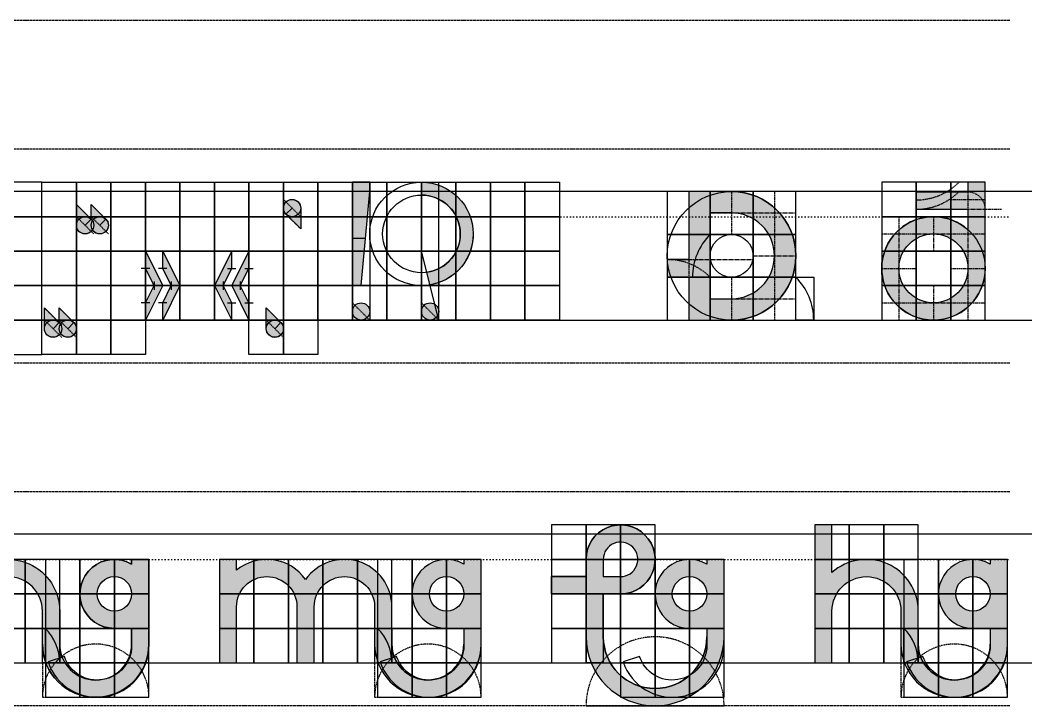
# Model space of a CAD drawing. Header units: millimetres. Extents: x -19 to 3010, y -292 to 470.
# Drawn here: x 1949.1 to 2185, y -250 to -90 of the extents above; entities that cross this region are included whole.
import ezdxf

# ---------------------------------------------------------------- set-up
doc = ezdxf.new("R2010")
doc.units = ezdxf.units.MM
doc.linetypes.add('ACAD_ISO02W100', pattern=[15, 12, -3])
doc.linetypes.add('ACAD_ISO03W100', pattern=[30, 12, -18])
for name, color, linetype in [('GUIDES', 252, 'Continuous'), ('guides_minor', 12, 'Continuous'), ('Lettering', 7, 'Continuous'), ('LINES', 252, 'Continuous'), ('Outlines', 5, 'Continuous')]:
    doc.layers.add(name, color=color, linetype=linetype)

msp = doc.modelspace()

# ---------------------------------------------------------------- hatches: boundary and pattern name
at = {"layer": 'Lettering'}
h = msp.add_hatch(color=256, dxfattribs=at)
h.dxf.hatch_style = 1
h.paths.add_polyline_path([(2026.568542494924, -127.8104858350254), (2026.568542494924, -151.9526214587563), (2028.580387130235, -151.9526214587563), (2030.592231765546, -130), (2030.592231765546, -127.8104858350254)])
edge = h.paths.add_edge_path()
edge.add_arc((2028.580387130235, -157.9881553646891), 2.011844635311088, 0, 360)
h = msp.add_hatch(color=256, dxfattribs=at)
h.dxf.hatch_style = 1
edge = h.paths.add_edge_path()
edge.add_arc((2044.675144212722, -157.9881553646891), 2.011844635311088, 0, 360)
edge = h.paths.add_edge_path()
edge.add_line((2044.675144212722, -151.9526214587564), (2043.899503164087, -148.8500572642192))
edge.add_arc((2042.663299577411, -139.8815536468909), 9.053300858899057, 277.8481009865724, 449.9999999999985)
edge.add_line((2042.663299577411, -130.8282527879919), (2042.663299577411, -127.8104858350254))
edge.add_arc((2042.663299577411, -139.8815536468908), 12.07106781186539, -2.2737367544323206e-13, 90.00000000000108, ccw=False)
edge.add_arc((2042.640861217637, -139.8656873305362), 12.09351657969953, 289.54639093076764, 359.9248297037221, ccw=False)
edge.add_line((2046.686988848033, -151.262265521468), (2046.686988848033, -151.9526214587563))
edge.add_line((2046.686988848033, -151.9526214587563), (2044.675144212722, -151.9526214587564))
h = msp.add_hatch(color=256, dxfattribs=at)
h.dxf.hatch_style = 1
edge = h.paths.add_edge_path(flags=16)
edge.add_arc((2162.071067811866, -147.9289321881345), 8.047378541243233, 0, 360)
edge = h.paths.add_edge_path()
edge.add_line((2174.142135623731, -127.8104858350254), (2170.118446353109, -127.8104858350254))
edge.add_line((2170.118446353109, -127.8104858350254), (2170.118446353109, -130.1184463531089))
edge.add_line((2170.118446353109, -130.1184463531089), (2158.047378541244, -130.1184463531089))
edge.add_line((2158.047378541244, -130.1184463531089), (2158.047378541244, -134.142135623731))
edge.add_line((2158.047378541244, -134.142135623731), (2170.118446353109, -134.142135623731))
edge.add_line((2170.118446353109, -134.142135623731), (2170.118446353109, -138.9316894586874))
edge.add_arc((2162.071067811865, -147.9289321881342), 12.07106781186574, 48.18968510421941, 359.9999999999986)
edge.add_line((2174.142135623731, -147.9289321881345), (2174.142135623731, -127.8104858350254))
h = msp.add_hatch(color=256, dxfattribs=at)
h.dxf.hatch_style = 1
edge = h.paths.add_edge_path()
edge.add_arc((2012.485630047747, -133.8460197409581), 2.011844635311001, -1.5916157281026244e-12, 225.0000000000015, ccw=False)
edge.add_line((2014.497474683058, -133.8460197409582), (2014.497474683058, -138.7030423449141))
edge.add_line((2014.497474683058, -138.7030423449141), (2011.063041063425, -135.2686087252803))
h = msp.add_hatch(color=256, dxfattribs=at)
h.dxf.hatch_style = 1
edge = h.paths.add_edge_path(flags=16)
edge.add_line((2115, -135), (2110, -135))
edge.add_line((2110, -135), (2110, -155))
edge.add_line((2110, -155), (2115, -155))
edge.add_arc((2115, -145), 10, 270, 450)
edge = h.paths.add_edge_path()
edge.add_arc((2115, -145), 15, 270, 450)
edge.add_line((2115, -130), (2105, -130))
edge.add_line((2105, -130), (2105, -145.857864376269))
edge.add_line((2105, -145.857864376269), (2100, -145.857864376269))
edge.add_line((2100, -145.857864376269), (2100, -150))
edge.add_line((2100, -150), (2105, -150))
edge.add_line((2105, -150), (2105, -160))
edge.add_line((2105, -160), (2115, -160))
h = msp.add_hatch(color=256, dxfattribs=at)
h.dxf.hatch_style = 1
edge = h.paths.add_edge_path()
edge.add_arc((1964.201358800286, -137.8697090115803), 2.011844635311142, 180, 328.6002851907454, ccw=False)
edge.add_line((1962.189514164975, -137.8697090115803), (1962.189514164975, -133.0126864076243))
edge.add_line((1962.189514164975, -133.0126864076243), (1965.623947784608, -136.4471200272583))
edge.add_line((1965.623947784608, -136.4471200272583), (1965.623947784608, -133.0126864076243))
edge.add_line((1965.623947784608, -133.0126864076243), (1969.058381404241, -136.4471200272581))
edge.add_arc((1967.635792419919, -137.8697090115631), 2.011844635299109, -148.60028518996228, 44.999999999644615, ccw=False)
h = msp.add_hatch(color=256, dxfattribs=at)
h.dxf.hatch_style = 1
h.paths.add_polyline_path([(1982.307960518084, -143.9052429175127), (1986.331649788705, -151.9526214587563), (1982.307960518084, -160), (1982.307960518084, -155.9763107293782), (1984.319805153395, -151.9526214587563), (1982.307960518084, -147.9289321881345)])
h.paths.add_polyline_path([(1978.284271247462, -143.9052429175127), (1982.307960518084, -151.9526214587563), (1978.284271247462, -160), (1978.284271247462, -155.9763107293782), (1980.296115882773, -151.9526214587563), (1978.284271247462, -147.9289321881345)])
h = msp.add_hatch(color=256, dxfattribs=at)
h.dxf.hatch_style = 1
h.paths.add_polyline_path([(1998.402717600571, -143.9052429175127), (1994.37902832995, -151.9526214587563), (1998.402717600571, -160), (1998.402717600571, -155.9763107293782), (1996.39087296526, -151.9526214587563), (1998.402717600571, -147.9289321881345)])
h.paths.add_polyline_path([(2002.426406871193, -143.9052429175127), (1998.402717600571, -151.9526214587563), (2002.426406871193, -160), (2002.426406871193, -155.9763107293782), (2000.414562235882, -151.9526214587563), (2002.426406871193, -147.9289321881345)])
h = msp.add_hatch(color=256, dxfattribs=at)
h.dxf.hatch_style = 1
edge = h.paths.add_edge_path()
edge.add_arc((1956.74323591003, -162.0118446353108), 2.011844635311142, 180, 328.6002851907454, ccw=False)
edge.add_line((1954.731391274719, -162.0118446353108), (1954.731391274719, -157.1548220313548))
edge.add_line((1954.731391274719, -157.1548220313548), (1958.165824894353, -160.5892556509888))
edge.add_line((1958.165824894353, -160.5892556509888), (1958.165824894353, -157.1548220313548))
edge.add_line((1958.165824894353, -157.1548220313548), (1961.600258513986, -160.5892556509886))
edge.add_arc((1960.177669529663, -162.0118446352936), 2.011844635299109, -148.60028518996228, 44.999999999644615, ccw=False)
h = msp.add_hatch(color=256, dxfattribs=at)
h.dxf.hatch_style = 1
edge = h.paths.add_edge_path()
edge.add_arc((2008.461940777126, -162.0118446353109), 2.011844635311001, 179.9999999999983, 405.00000000000153, ccw=False)
edge.add_line((2006.450096141815, -162.0118446353108), (2006.450096141814, -157.1548220313549))
edge.add_line((2006.450096141814, -157.1548220313549), (2009.884529761448, -160.5892556509887))
h = msp.add_hatch(color=256, dxfattribs=at)
h.dxf.hatch_style = 1
edge = h.paths.add_edge_path(flags=16)
edge.add_line((2085.069384267238, -215.857864376269), (2085.069384267238, -219.8815536468909))
edge.add_line((2085.069384267238, -219.8815536468909), (2089.09307353786, -219.8815536468909))
edge.add_arc((2089.09307353786, -215.857864376269), 4.023689270621901, 270.0000000000065, 540)
edge = h.paths.add_edge_path(flags=16)
edge.add_arc((2105.187830620348, -223.9052429175127), 4.023689270621844, 0, 360)
edge = h.paths.add_edge_path()
edge.add_line((2085.069384267238, -233.9289321881345), (2085.069384267238, -223.9052429175128))
edge.add_line((2085.069384267238, -223.9052429175128), (2089.09307353786, -223.9052429175128))
edge.add_arc((2089.09307353786, -215.8578643762692), 8.047378541243631, 270.0000000000032, 539.9999999999984)
edge.add_line((2081.045694996616, -215.8578643762689), (2081.045694996616, -219.8815536468909))
edge.add_line((2081.045694996616, -219.8815536468909), (2072.998316455373, -219.8815536468909))
edge.add_line((2072.998316455373, -219.8815536468909), (2072.998316455373, -223.9052429175127))
edge.add_line((2072.998316455373, -223.9052429175127), (2081.045694996616, -223.9052429175127))
edge.add_line((2081.045694996616, -223.9052429175127), (2081.045694996616, -233.9289321881345))
edge.add_arc((2097.140452079104, -233.9289321881345), 16.09475708248738, 180, 360)
edge.add_line((2113.235209161591, -233.9289321881345), (2113.235209161591, -215.857864376269))
edge.add_line((2113.235209161591, -215.857864376269), (2109.21151989097, -215.857864376269))
edge.add_line((2109.21151989097, -215.857864376269), (2109.21151989097, -216.9360086669259))
edge.add_arc((2105.187830620348, -223.9052429175127), 8.047378541243626, 60.00000000000161, 270)
edge.add_line((2105.187830620348, -231.9526214587564), (2109.21151989097, -231.9526214587563))
edge.add_line((2109.21151989097, -231.9526214587563), (2109.211467590283, -233.9644659401084))
edge.add_arc((2097.140452079104, -233.9289321881345), 12.07106781186563, 180, 359.8313374599088, ccw=False)
h = msp.add_hatch(color=256, dxfattribs=at)
h.dxf.hatch_style = 1
edge = h.paths.add_edge_path()
edge.add_arc((2166.913720463569, -235.6311327607337), 12.4162457805096, 180, 360)
edge.add_line((2179.329966244079, -235.6311327607337), (2179.329966244079, -215.857864376269))
edge.add_line((2179.329966244079, -215.857864376269), (2175.306276973457, -215.857864376269))
edge.add_line((2175.306276973457, -215.857864376269), (2175.306276973457, -216.9360086669259))
edge.add_arc((2171.282587702835, -223.9052429175127), 8.047378541243626, 60.00000000000161, 270)
edge.add_line((2171.282587702835, -231.9526214587564), (2175.306276973457, -231.9526214587563))
edge.add_line((2175.306276973457, -231.9526214587563), (2175.306276973457, -235.6311327607337))
edge.add_arc((2166.913720463569, -235.6311327607337), 8.392556509887982, -180, 0, ccw=False)
edge.add_line((2158.521163953681, -235.6311327607337), (2158.521163953681, -227.9289321881345))
edge.add_arc((2146.450096141816, -227.9289321881345), 12.0710678118653, 0, 131.8103148957802)
edge.add_line((2138.402717600572, -218.9316894586875), (2138.402717600572, -207.8104858350254))
edge.add_line((2138.402717600572, -207.8104858350254), (2134.37902832995, -207.8104858350254))
edge.add_line((2134.37902832995, -207.8104858350254), (2134.37902832995, -240))
edge.add_line((2134.37902832995, -240), (2138.402717600572, -240))
edge.add_line((2138.402717600572, -240), (2138.402717600572, -227.9289321881345))
edge.add_arc((2146.450096141816, -227.9289321881345), 8.047378541243688, 0, 180, ccw=False)
edge.add_line((2154.497474683059, -227.9289321881345), (2154.497474683059, -235.6311327607337))
edge = h.paths.add_edge_path(flags=16)
edge.add_arc((2171.282587702835, -223.9052429175127), 4.023689270621844, 0, 360)
h = msp.add_hatch(color=256, dxfattribs=at)
h.dxf.hatch_style = 1
edge = h.paths.add_edge_path()
edge.add_line((1975.069384267238, -235.6311327607338), (1975.069384267238, -231.9526214587563))
edge.add_line((1975.069384267238, -231.9526214587563), (1971.045694996616, -231.9526214587564))
edge.add_arc((1971.045694996616, -223.9052429175127), 8.047378541243688, 60.00000000000159, 270, ccw=False)
edge.add_line((1975.069384267238, -216.9360086669259), (1975.069384267238, -215.857864376269))
edge.add_line((1975.069384267238, -215.857864376269), (1979.09307353786, -215.857864376269))
edge.add_line((1979.09307353786, -215.857864376269), (1979.093073537859, -235.6311327607338))
edge.add_arc((1966.67682775735, -235.6311327607338), 12.41624578050983, -180, 0, ccw=False)
edge.add_line((1954.26058197684, -235.6311327607338), (1954.26058197684, -227.9289321881345))
edge.add_arc((1946.213203435596, -227.9289321881345), 8.047378541243688, 0, 180)
edge.add_line((1938.165824894353, -227.9289321881345), (1938.165824894353, -240))
edge.add_line((1938.165824894353, -240), (1934.142135623731, -240))
edge.add_line((1934.142135623731, -240), (1934.142135623731, -215.857864376269))
edge.add_line((1934.142135623731, -215.857864376269), (1938.165824894353, -215.857864376269))
edge.add_line((1938.165824894353, -215.857864376269), (1938.165824894353, -218.9316894586876))
edge.add_arc((1946.213203435596, -227.9289321881346), 12.0710678118654, 2.8421709430404007e-13, 131.8103148957777, ccw=False)
edge.add_line((1958.284271247462, -227.9289321881345), (1958.284271247462, -235.6311327607338))
edge.add_arc((1966.67682775735, -235.6311327607338), 8.392556509887982, 180, 360)
edge = h.paths.add_edge_path(flags=16)
edge.add_arc((1971.045694996616, -223.9052429175127), 4.023689270621844, 0, 360)
h = msp.add_hatch(color=256, dxfattribs=at)
h.dxf.hatch_style = 1
edge = h.paths.add_edge_path(flags=16)
edge.add_arc((2048.521163953681, -223.9052429175127), 4.023689270621844, 0, 360)
edge = h.paths.add_edge_path()
edge.add_arc((2044.152296714415, -235.6311327607337), 12.41624578050983, 180, 360)
edge.add_line((2056.568542494925, -235.6311327607337), (2056.568542494925, -215.857864376269))
edge.add_line((2056.568542494925, -215.857864376269), (2052.544853224303, -215.857864376269))
edge.add_line((2052.544853224303, -215.857864376269), (2052.544853224303, -216.9360086669259))
edge.add_arc((2048.521163953681, -223.9052429175127), 8.047378541243626, 60.00000000000161, 270)
edge.add_line((2048.521163953681, -231.9526214587564), (2052.544853224303, -231.9526214587563))
edge.add_line((2052.544853224303, -231.9526214587563), (2052.544853224303, -235.6311327607337))
edge.add_arc((2044.152296714415, -235.6311327607337), 8.392556509888436, -180, 0, ccw=False)
edge.add_line((2035.759740204526, -235.6311327607337), (2035.759740204526, -226.9230098704789))
edge.add_arc((2024.694594710316, -226.9230098704789), 11.0651454942099, 0, 144.9031987724163)
edge.add_arc((2006.587992992518, -226.9230098704788), 11.06514549421004, 35.09680122758282, 129.5211963586406)
edge.add_line((1999.54653676893, -218.3874759645461), (1999.54653676893, -215.857864376269))
edge.add_line((1999.54653676893, -215.857864376269), (1995.522847498308, -215.857864376269))
edge.add_line((1995.522847498308, -215.857864376269), (1995.522847498308, -239.9999999999999))
edge.add_line((1995.522847498308, -239.9999999999999), (1999.54653676893, -239.9999999999999))
edge.add_line((1999.54653676893, -239.9999999999999), (1999.54653676893, -226.9230098704757))
edge.add_arc((2006.587992992519, -226.9230098704789), 7.041456223588511, -2.5920599000528455e-11, 179.9999999999741, ccw=False)
edge.add_line((2013.629449216107, -226.9230098704821), (2013.629449216106, -239.9999999999999))
edge.add_line((2013.629449216106, -239.9999999999999), (2017.653138486728, -239.9999999999999))
edge.add_line((2017.653138486728, -239.9999999999999), (2017.653138486729, -226.9230098704914))
edge.add_arc((2024.694594710317, -226.9230098704851), 7.041456223587829, 5.0874859880423173e-11, 180.0000000000509, ccw=False)
edge.add_line((2031.736050933905, -226.9230098704789), (2031.736050933905, -235.6311327607337))

# ---------------------------------------------------------------- linework, layer by layer
at = {"layer": 'GUIDES', "linetype": 'ACAD_ISO02W100', "ltscale": 0.005}
for p, q in [((2170.118446353109, -127.8104858350254), (2170.118446353109, -135.8578643762691)), ((2115, -130), (2115, -140)), ((2125, -130), (2125, -140)), ((2166.094757082487, -131.8341751056473), (2174.142135623731, -131.8341751056473)), ((2110, -135), (2120, -135)), ((2120, -135), (2130, -135)), ((2154.023689270622, -135.8578643762691), (2154.023689270622, -143.9052429175128)), ((2162.071067811865, -135.8578643762691), (2162.071067811865, -143.9052429175128)), ((2170.118446353109, -135.857864376269), (2170.118446353109, -143.9052429175127)), ((2125, -140), (2125, -150)), ((2150, -139.8815536468909), (2158.047378541244, -139.8815536468909)), ((2158.047378541243, -139.8815536468909), (2166.094757082487, -139.8815536468909)), ((2166.094757082487, -139.8815536468909), (2174.142135623731, -139.8815536468909)), ((2154.023689270622, -143.9052429175128), (2154.023689270622, -151.9526214587565)), ((2170.118446353109, -143.9052429175128), (2170.118446353109, -151.9526214587565)), ((2120, -145), (2130, -145)), ((2150, -147.9289321881346), (2158.047378541244, -147.9289321881346)), ((2166.094757082487, -147.9289321881346), (2174.142135623731, -147.9289321881346)), ((2115, -150), (2115, -160)), ((2125, -150), (2125, -160)), ((2154.023689270622, -151.9526214587564), (2154.023689270622, -160.0000000000001)), ((2162.071067811865, -151.9526214587564), (2162.071067811865, -160.0000000000001)), ((2170.118446353109, -151.9526214587564), (2170.118446353109, -160.0000000000001)), ((2110, -155), (2120, -155)), ((2120, -155), (2130, -155)), ((2150, -155.9763107293782), (2158.047378541244, -155.9763107293782)), ((2158.047378541243, -155.9763107293782), (2166.094757082487, -155.9763107293782)), ((2166.094757082487, -155.9763107293782), (2174.142135623731, -155.9763107293782))]:
    msp.add_line(p, q, dxfattribs=at)
at = {"layer": 'GUIDES'}
for points in [[(1946.094757082487, -135.857864376269), (1954.142135623731, -135.857864376269), (1954.142135623731, -127.8104858350254), (1946.094757082487, -127.8104858350254)], [(1962.189514164975, -135.857864376269), (1954.142135623731, -135.857864376269), (1954.142135623731, -127.8104858350254), (1962.189514164975, -127.8104858350254)], [(1970.236892706218, -135.857864376269), (1962.189514164975, -135.857864376269), (1962.189514164975, -127.8104858350254), (1970.236892706218, -127.8104858350254)], [(1978.284271247462, -135.857864376269), (1970.236892706218, -135.857864376269), (1970.236892706218, -127.8104858350254), (1978.284271247462, -127.8104858350254)], [(1986.331649788705, -135.857864376269), (1978.284271247462, -135.857864376269), (1978.284271247462, -127.8104858350254), (1986.331649788705, -127.8104858350254)], [(1994.37902832995, -135.857864376269), (1986.331649788705, -135.857864376269), (1986.331649788705, -127.8104858350254), (1994.37902832995, -127.8104858350254)], [(2002.426406871193, -135.857864376269), (1994.37902832995, -135.857864376269), (1994.37902832995, -127.8104858350254), (2002.426406871193, -127.8104858350254)], [(2010.473785412436, -135.857864376269), (2002.426406871193, -135.857864376269), (2002.426406871193, -127.8104858350254), (2010.473785412436, -127.8104858350254)], [(2018.52116395368, -135.857864376269), (2010.473785412436, -135.857864376269), (2010.473785412436, -127.8104858350254), (2018.52116395368, -127.8104858350254)], [(2026.568542494924, -135.857864376269), (2018.52116395368, -135.857864376269), (2018.52116395368, -127.8104858350254), (2026.568542494924, -127.8104858350254)], [(2034.615921036167, -135.857864376269), (2026.568542494924, -135.857864376269), (2026.568542494924, -127.8104858350254), (2034.615921036167, -127.8104858350254)], [(2042.663299577411, -135.857864376269), (2034.615921036167, -135.857864376269), (2034.615921036167, -127.8104858350254), (2042.663299577411, -127.8104858350254)], [(2050.710678118655, -135.857864376269), (2042.663299577411, -135.857864376269), (2042.663299577411, -127.8104858350254), (2050.710678118655, -127.8104858350254)], [(2058.758056659899, -135.857864376269), (2050.710678118655, -135.857864376269), (2050.710678118655, -127.8104858350254), (2058.758056659899, -127.8104858350254)], [(2066.805435201142, -135.857864376269), (2058.758056659899, -135.857864376269), (2058.758056659899, -127.8104858350254), (2066.805435201142, -127.8104858350254)], [(2074.852813742385, -135.857864376269), (2066.805435201142, -135.857864376269), (2066.805435201142, -127.8104858350254), (2074.852813742385, -127.8104858350254)], [(2150, -135.857864376269), (2158.047378541244, -135.857864376269), (2158.047378541244, -127.8104858350253), (2150, -127.8104858350253)], [(2158.047378541244, -135.857864376269), (2166.094757082487, -135.857864376269), (2166.094757082487, -127.8104858350253), (2158.047378541244, -127.8104858350253)], [(2166.094757082487, -135.857864376269), (2174.142135623731, -135.857864376269), (2174.142135623731, -127.8104858350253), (2166.094757082487, -127.8104858350253)], [(2100, -140), (2110, -140), (2110, -130), (2100, -130)], [(2110, -140), (2120, -140), (2120, -130), (2110, -130)], [(2120, -140), (2130, -140), (2130, -130), (2120, -130)], [(1946.094757082487, -143.9052429175127), (1954.142135623731, -143.9052429175127), (1954.142135623731, -135.857864376269), (1946.094757082487, -135.857864376269)], [(1962.189514164975, -143.9052429175127), (1954.142135623731, -143.9052429175127), (1954.142135623731, -135.857864376269), (1962.189514164975, -135.857864376269)], [(1970.236892706218, -143.9052429175127), (1962.189514164975, -143.9052429175127), (1962.189514164975, -135.857864376269), (1970.236892706218, -135.857864376269)], [(1978.284271247462, -143.9052429175127), (1970.236892706218, -143.9052429175127), (1970.236892706218, -135.857864376269), (1978.284271247462, -135.857864376269)], [(1986.331649788705, -143.9052429175127), (1978.284271247462, -143.9052429175127), (1978.284271247462, -135.857864376269), (1986.331649788705, -135.857864376269)], [(1994.37902832995, -143.9052429175127), (1986.331649788705, -143.9052429175127), (1986.331649788705, -135.857864376269), (1994.37902832995, -135.857864376269)], [(2002.426406871193, -143.9052429175127), (1994.37902832995, -143.9052429175127), (1994.37902832995, -135.857864376269), (2002.426406871193, -135.857864376269)], [(2010.473785412436, -143.9052429175127), (2002.426406871193, -143.9052429175127), (2002.426406871193, -135.857864376269), (2010.473785412436, -135.857864376269)], [(2018.52116395368, -143.9052429175127), (2010.473785412436, -143.9052429175127), (2010.473785412436, -135.857864376269), (2018.52116395368, -135.857864376269)], [(2026.568542494924, -143.9052429175127), (2018.52116395368, -143.9052429175127), (2018.52116395368, -135.857864376269), (2026.568542494924, -135.857864376269)], [(2034.615921036167, -143.9052429175127), (2026.568542494924, -143.9052429175127), (2026.568542494924, -135.857864376269), (2034.615921036167, -135.857864376269)], [(2042.663299577411, -143.9052429175127), (2034.615921036167, -143.9052429175127), (2034.615921036167, -135.857864376269), (2042.663299577411, -135.857864376269)], [(2050.710678118655, -143.9052429175127), (2042.663299577411, -143.9052429175127), (2042.663299577411, -135.857864376269), (2050.710678118655, -135.857864376269)], [(2058.758056659899, -143.9052429175127), (2050.710678118655, -143.9052429175127), (2050.710678118655, -135.857864376269), (2058.758056659899, -135.857864376269)], [(2066.805435201142, -143.9052429175127), (2058.758056659899, -143.9052429175127), (2058.758056659899, -135.857864376269), (2066.805435201142, -135.857864376269)], [(2074.852813742385, -143.9052429175127), (2066.805435201142, -143.9052429175127), (2066.805435201142, -135.857864376269), (2074.852813742385, -135.857864376269)], [(2150, -143.9052429175127), (2158.047378541244, -143.9052429175127), (2158.047378541244, -135.857864376269), (2150, -135.857864376269)], [(2158.047378541244, -143.9052429175127), (2166.094757082487, -143.9052429175127), (2166.094757082487, -135.857864376269), (2158.047378541244, -135.857864376269)], [(2166.094757082487, -143.9052429175127), (2174.142135623731, -143.9052429175127), (2174.142135623731, -135.857864376269), (2166.094757082487, -135.857864376269)], [(2100, -150), (2110, -150), (2110, -140), (2100, -140)], [(2110, -150), (2120, -150), (2120, -140), (2110, -140)], [(2120, -150), (2130, -150), (2130, -140), (2120, -140)], [(1946.094757082487, -151.9526214587563), (1954.142135623731, -151.9526214587563), (1954.142135623731, -143.9052429175127), (1946.094757082487, -143.9052429175127)], [(1962.189514164975, -151.9526214587563), (1954.142135623731, -151.9526214587563), (1954.142135623731, -143.9052429175127), (1962.189514164975, -143.9052429175127)], [(1970.236892706218, -151.9526214587563), (1962.189514164975, -151.9526214587563), (1962.189514164975, -143.9052429175127), (1970.236892706218, -143.9052429175127)], [(1978.284271247462, -151.9526214587563), (1970.236892706218, -151.9526214587563), (1970.236892706218, -143.9052429175127), (1978.284271247462, -143.9052429175127)], [(1986.331649788705, -151.9526214587563), (1978.284271247462, -151.9526214587563), (1978.284271247462, -143.9052429175127), (1986.331649788705, -143.9052429175127)], [(1994.37902832995, -151.9526214587563), (1986.331649788705, -151.9526214587563), (1986.331649788705, -143.9052429175127), (1994.37902832995, -143.9052429175127)], [(2002.426406871193, -151.9526214587563), (1994.37902832995, -151.9526214587563), (1994.37902832995, -143.9052429175127), (2002.426406871193, -143.9052429175127)], [(2010.473785412436, -151.9526214587563), (2002.426406871193, -151.9526214587563), (2002.426406871193, -143.9052429175127), (2010.473785412436, -143.9052429175127)], [(2018.52116395368, -151.9526214587563), (2010.473785412436, -151.9526214587563), (2010.473785412436, -143.9052429175127), (2018.52116395368, -143.9052429175127)], [(2026.568542494924, -151.9526214587563), (2018.52116395368, -151.9526214587563), (2018.52116395368, -143.9052429175127), (2026.568542494924, -143.9052429175127)], [(2034.615921036167, -151.9526214587563), (2026.568542494924, -151.9526214587563), (2026.568542494924, -143.9052429175127), (2034.615921036167, -143.9052429175127)], [(2042.663299577411, -151.9526214587563), (2034.615921036167, -151.9526214587563), (2034.615921036167, -143.9052429175127), (2042.663299577411, -143.9052429175127)], [(2050.710678118655, -151.9526214587563), (2042.663299577411, -151.9526214587563), (2042.663299577411, -143.9052429175127), (2050.710678118655, -143.9052429175127)], [(2058.758056659899, -151.9526214587563), (2050.710678118655, -151.9526214587563), (2050.710678118655, -143.9052429175127), (2058.758056659899, -143.9052429175127)], [(2066.805435201142, -151.9526214587563), (2058.758056659899, -151.9526214587563), (2058.758056659899, -143.9052429175127), (2066.805435201142, -143.9052429175127)], [(2074.852813742385, -151.9526214587563), (2066.805435201142, -151.9526214587563), (2066.805435201142, -143.9052429175127), (2074.852813742385, -143.9052429175127)], [(2150, -151.9526214587563), (2158.047378541244, -151.9526214587563), (2158.047378541244, -143.9052429175127), (2150, -143.9052429175127)], [(2158.047378541244, -151.9526214587563), (2166.094757082487, -151.9526214587563), (2166.094757082487, -143.9052429175127), (2158.047378541244, -143.9052429175127)], [(2166.094757082487, -151.9526214587563), (2174.142135623731, -151.9526214587563), (2174.142135623731, -143.9052429175127), (2166.094757082487, -143.9052429175127)], [(2100, -160), (2110, -160), (2110, -150), (2100, -150)], [(2110, -160), (2120, -160), (2120, -150), (2110, -150)], [(2120, -160), (2130, -160), (2130, -150), (2120, -150)], [(2134.142135623731, -160), (2130, -160), (2130, -150), (2134.142135623731, -150)], [(1946.094757082487, -160), (1954.142135623731, -160), (1954.142135623731, -151.9526214587563), (1946.094757082487, -151.9526214587563)], [(1962.189514164975, -160), (1954.142135623731, -160), (1954.142135623731, -151.9526214587563), (1962.189514164975, -151.9526214587563)], [(1970.236892706218, -160), (1962.189514164975, -160), (1962.189514164975, -151.9526214587563), (1970.236892706218, -151.9526214587563)], [(1978.284271247462, -160), (1970.236892706218, -160), (1970.236892706218, -151.9526214587563), (1978.284271247462, -151.9526214587563)], [(1986.331649788705, -160), (1978.284271247462, -160), (1978.284271247462, -151.9526214587563), (1986.331649788705, -151.9526214587563)], [(1994.37902832995, -160), (1986.331649788705, -160), (1986.331649788705, -151.9526214587563), (1994.37902832995, -151.9526214587563)], [(2002.426406871193, -160), (1994.37902832995, -160), (1994.37902832995, -151.9526214587563), (2002.426406871193, -151.9526214587563)], [(2010.473785412436, -160), (2002.426406871193, -160), (2002.426406871193, -151.9526214587563), (2010.473785412436, -151.9526214587563)], [(2018.52116395368, -160.0000000000001), (2010.473785412436, -160.0000000000001), (2010.473785412436, -151.9526214587564), (2018.52116395368, -151.9526214587564)], [(2026.568542494924, -160), (2018.52116395368, -160), (2018.52116395368, -151.9526214587563), (2026.568542494924, -151.9526214587563)], [(2034.615921036167, -160), (2026.568542494924, -160), (2026.568542494924, -151.9526214587563), (2034.615921036167, -151.9526214587563)], [(2042.663299577411, -160), (2034.615921036167, -160), (2034.615921036167, -151.9526214587563), (2042.663299577411, -151.9526214587563)], [(2050.710678118655, -160), (2042.663299577411, -160), (2042.663299577411, -151.9526214587563), (2050.710678118655, -151.9526214587563)], [(2050.710678118655, -160), (2042.663299577411, -160), (2042.663299577411, -151.9526214587563), (2050.710678118655, -151.9526214587563)], [(2058.758056659899, -160), (2050.710678118655, -160), (2050.710678118655, -151.9526214587563), (2058.758056659899, -151.9526214587563)], [(2066.805435201142, -160), (2058.758056659899, -160), (2058.758056659899, -151.9526214587563), (2066.805435201142, -151.9526214587563)], [(2074.852813742385, -160), (2066.805435201142, -160), (2066.805435201142, -151.9526214587563), (2074.852813742385, -151.9526214587563)], [(2150, -160), (2158.047378541244, -160), (2158.047378541244, -151.9526214587563), (2150, -151.9526214587563)], [(2158.047378541244, -160), (2166.094757082487, -160), (2166.094757082487, -151.9526214587563), (2158.047378541244, -151.9526214587563)], [(2166.094757082487, -160), (2174.142135623731, -160), (2174.142135623731, -151.9526214587563), (2166.094757082487, -151.9526214587563)], [(1946.094757082487, -168.0473785412437), (1954.142135623731, -168.0473785412437), (1954.142135623731, -160), (1946.094757082487, -160)], [(1962.189514164975, -168.0473785412437), (1954.142135623731, -168.0473785412437), (1954.142135623731, -160), (1962.189514164975, -160)], [(1970.236892706218, -168.0473785412437), (1962.189514164975, -168.0473785412437), (1962.189514164975, -160), (1970.236892706218, -160)], [(1978.284271247462, -168.0473785412437), (1970.236892706218, -168.0473785412437), (1970.236892706218, -160), (1978.284271247462, -160)], [(2010.473785412436, -168.0473785412437), (2002.426406871193, -168.0473785412437), (2002.426406871193, -160), (2010.473785412436, -160)], [(2018.52116395368, -168.0473785412436), (2010.473785412436, -168.0473785412436), (2010.473785412436, -159.9999999999999), (2018.52116395368, -159.9999999999999)], [(2072.998316455374, -215.857864376269), (2081.045694996617, -215.857864376269), (2081.045694996617, -207.8104858350253), (2072.998316455374, -207.8104858350253)], [(2081.045694996617, -215.857864376269), (2089.093073537861, -215.857864376269), (2089.093073537861, -207.8104858350253), (2081.045694996617, -207.8104858350253)], [(2089.093073537861, -215.857864376269), (2097.140452079105, -215.857864376269), (2097.140452079105, -207.8104858350253), (2089.093073537861, -207.8104858350253)], [(2134.379028329951, -215.857864376269), (2142.426406871195, -215.857864376269), (2142.426406871195, -207.8104858350253), (2134.379028329951, -207.8104858350253)], [(2142.426406871195, -215.857864376269), (2150.473785412438, -215.857864376269), (2150.473785412438, -207.8104858350253), (2142.426406871195, -207.8104858350253)], [(2150.473785412438, -215.857864376269), (2158.521163953682, -215.857864376269), (2158.521163953682, -207.8104858350253), (2150.473785412438, -207.8104858350253)], [(1942.189514164976, -223.9052429175127), (1950.236892706219, -223.9052429175127), (1950.236892706219, -215.857864376269), (1942.189514164976, -215.857864376269)], [(1950.236892706219, -223.9052429175127), (1958.284271247463, -223.9052429175127), (1958.284271247463, -215.857864376269), (1950.236892706219, -215.857864376269)], [(1954.95093791413, -223.9052429175128), (1962.998316455373, -223.9052429175128), (1962.998316455373, -215.8578643762691), (1954.95093791413, -215.8578643762691)], [(1962.998316455373, -223.9052429175128), (1971.045694996617, -223.9052429175128), (1971.045694996617, -215.8578643762691), (1962.998316455373, -215.8578643762691)], [(1971.045694996617, -223.9052429175128), (1979.093073537861, -223.9052429175128), (1979.093073537861, -215.8578643762691), (1971.045694996617, -215.8578643762691)], [(1995.522847498309, -223.9052429175127), (2003.570226039553, -223.9052429175127), (2003.570226039553, -215.857864376269), (1995.522847498309, -215.857864376269)], [(2003.570226039553, -223.9052429175127), (2011.617604580797, -223.9052429175127), (2011.617604580797, -215.857864376269), (2003.570226039553, -215.857864376269)], [(2011.617604580797, -223.9052429175127), (2019.66498312204, -223.9052429175127), (2019.66498312204, -215.857864376269), (2011.617604580797, -215.857864376269)], [(2019.66498312204, -223.9052429175127), (2027.712361663284, -223.9052429175127), (2027.712361663284, -215.857864376269), (2019.66498312204, -215.857864376269)], [(2027.712361663284, -223.9052429175127), (2035.759740204528, -223.9052429175127), (2035.759740204528, -215.857864376269), (2027.712361663284, -215.857864376269)], [(2032.426406871195, -223.9052429175127), (2040.473785412438, -223.9052429175127), (2040.473785412438, -215.857864376269), (2032.426406871195, -215.857864376269)], [(2040.473785412438, -223.9052429175127), (2048.521163953682, -223.9052429175127), (2048.521163953682, -215.857864376269), (2040.473785412438, -215.857864376269)], [(2048.521163953682, -223.9052429175127), (2056.568542494925, -223.9052429175127), (2056.568542494925, -215.857864376269), (2048.521163953682, -215.857864376269)], [(2072.998316455374, -223.9052429175127), (2081.045694996617, -223.9052429175127), (2081.045694996617, -215.857864376269), (2072.998316455374, -215.857864376269)], [(2081.045694996617, -223.9052429175127), (2089.093073537861, -223.9052429175127), (2089.093073537861, -215.857864376269), (2081.045694996617, -215.857864376269)], [(2089.093073537861, -223.9052429175127), (2097.140452079105, -223.9052429175127), (2097.140452079105, -215.857864376269), (2089.093073537861, -215.857864376269)], [(2097.140452079105, -223.9052429175127), (2105.187830620348, -223.9052429175127), (2105.187830620348, -215.857864376269), (2097.140452079105, -215.857864376269)], [(2105.187830620348, -223.9052429175127), (2113.235209161592, -223.9052429175127), (2113.235209161592, -215.857864376269), (2105.187830620348, -215.857864376269)], [(2134.379028329951, -223.9052429175127), (2142.426406871195, -223.9052429175127), (2142.426406871195, -215.857864376269), (2134.379028329951, -215.857864376269)], [(2142.426406871195, -223.9052429175127), (2150.473785412438, -223.9052429175127), (2150.473785412438, -215.857864376269), (2142.426406871195, -215.857864376269)], [(2150.473785412438, -223.9052429175127), (2158.521163953682, -223.9052429175127), (2158.521163953682, -215.857864376269), (2150.473785412438, -215.857864376269)], [(2155.187830620349, -223.9052429175127), (2163.235209161593, -223.9052429175127), (2163.235209161593, -215.857864376269), (2155.187830620349, -215.857864376269)], [(2163.235209161593, -223.9052429175127), (2171.282587702836, -223.9052429175127), (2171.282587702836, -215.857864376269), (2163.235209161593, -215.857864376269)], [(2171.282587702836, -223.9052429175127), (2179.32996624408, -223.9052429175127), (2179.32996624408, -215.857864376269), (2171.282587702836, -215.857864376269)], [(1942.189514164976, -231.9526214587563), (1950.236892706219, -231.9526214587563), (1950.236892706219, -223.9052429175127), (1942.189514164976, -223.9052429175127)], [(1950.236892706219, -231.9526214587563), (1958.284271247463, -231.9526214587563), (1958.284271247463, -223.9052429175127), (1950.236892706219, -223.9052429175127)], [(1954.95093791413, -231.9526214587564), (1962.998316455373, -231.9526214587564), (1962.998316455373, -223.9052429175128), (1954.95093791413, -223.9052429175128)], [(1962.998316455373, -231.9526214587564), (1971.045694996617, -231.9526214587564), (1971.045694996617, -223.9052429175128), (1962.998316455373, -223.9052429175128)], [(1971.045694996617, -231.9526214587564), (1979.093073537861, -231.9526214587564), (1979.093073537861, -223.9052429175128), (1971.045694996617, -223.9052429175128)], [(1995.522847498309, -231.9526214587563), (2003.570226039553, -231.9526214587563), (2003.570226039553, -223.9052429175127), (1995.522847498309, -223.9052429175127)], [(2003.570226039553, -231.9526214587563), (2011.617604580797, -231.9526214587563), (2011.617604580797, -223.9052429175127), (2003.570226039553, -223.9052429175127)], [(2011.617604580797, -231.9526214587563), (2019.66498312204, -231.9526214587563), (2019.66498312204, -223.9052429175127), (2011.617604580797, -223.9052429175127)], [(2019.66498312204, -231.9526214587563), (2027.712361663284, -231.9526214587563), (2027.712361663284, -223.9052429175127), (2019.66498312204, -223.9052429175127)], [(2027.712361663284, -231.9526214587563), (2035.759740204528, -231.9526214587563), (2035.759740204528, -223.9052429175127), (2027.712361663284, -223.9052429175127)], [(2032.426406871195, -231.9526214587563), (2040.473785412438, -231.9526214587563), (2040.473785412438, -223.9052429175127), (2032.426406871195, -223.9052429175127)], [(2040.473785412438, -231.9526214587563), (2048.521163953682, -231.9526214587563), (2048.521163953682, -223.9052429175127), (2040.473785412438, -223.9052429175127)], [(2048.521163953682, -231.9526214587563), (2056.568542494925, -231.9526214587563), (2056.568542494925, -223.9052429175127), (2048.521163953682, -223.9052429175127)], [(2072.998316455374, -231.9526214587563), (2081.045694996617, -231.9526214587563), (2081.045694996617, -223.9052429175127), (2072.998316455374, -223.9052429175127)], [(2081.045694996617, -231.9526214587563), (2089.093073537861, -231.9526214587563), (2089.093073537861, -223.9052429175127), (2081.045694996617, -223.9052429175127)], [(2089.093073537861, -231.9526214587563), (2097.140452079105, -231.9526214587563), (2097.140452079105, -223.9052429175127), (2089.093073537861, -223.9052429175127)], [(2097.140452079105, -231.9526214587563), (2105.187830620348, -231.9526214587563), (2105.187830620348, -223.9052429175127), (2097.140452079105, -223.9052429175127)], [(2105.187830620348, -231.9526214587563), (2113.235209161592, -231.9526214587563), (2113.235209161592, -223.9052429175127), (2105.187830620348, -223.9052429175127)], [(2134.379028329951, -231.9526214587563), (2142.426406871195, -231.9526214587563), (2142.426406871195, -223.9052429175127), (2134.379028329951, -223.9052429175127)], [(2142.426406871195, -231.9526214587563), (2150.473785412438, -231.9526214587563), (2150.473785412438, -223.9052429175127), (2142.426406871195, -223.9052429175127)], [(2150.473785412438, -231.9526214587563), (2158.521163953682, -231.9526214587563), (2158.521163953682, -223.9052429175127), (2150.473785412438, -223.9052429175127)], [(2155.187830620349, -231.9526214587563), (2163.235209161593, -231.9526214587563), (2163.235209161593, -223.9052429175127), (2155.187830620349, -223.9052429175127)], [(2163.235209161593, -231.9526214587563), (2171.282587702836, -231.9526214587563), (2171.282587702836, -223.9052429175127), (2163.235209161593, -223.9052429175127)], [(2171.282587702836, -231.9526214587563), (2179.32996624408, -231.9526214587563), (2179.32996624408, -223.9052429175127), (2171.282587702836, -223.9052429175127)], [(1942.189514164976, -240), (1950.236892706219, -240), (1950.236892706219, -231.9526214587563), (1942.189514164976, -231.9526214587563)], [(1950.236892706219, -240), (1958.284271247463, -240), (1958.284271247463, -231.9526214587563), (1950.236892706219, -231.9526214587563)], [(1954.95093791413, -240.0000000000001), (1962.998316455373, -240.0000000000001), (1962.998316455373, -231.9526214587564), (1954.95093791413, -231.9526214587564)], [(1958.284271247463, -240), (1954.95093791413, -240), (1954.95093791413, -231.9526214587563), (1958.284271247463, -231.9526214587563)], [(1962.998316455373, -240.0000000000001), (1971.045694996617, -240.0000000000001), (1971.045694996617, -231.9526214587564), (1962.998316455373, -231.9526214587564)], [(1971.045694996617, -240.0000000000001), (1979.093073537861, -240.0000000000001), (1979.093073537861, -231.9526214587564), (1971.045694996617, -231.9526214587564)], [(1995.522847498309, -239.9999999999999), (2003.570226039553, -239.9999999999999), (2003.570226039553, -231.9526214587563), (1995.522847498309, -231.9526214587563)], [(2003.570226039553, -239.9999999999999), (2011.617604580797, -239.9999999999999), (2011.617604580797, -231.9526214587563), (2003.570226039553, -231.9526214587563)], [(2011.617604580797, -239.9999999999999), (2019.66498312204, -239.9999999999999), (2019.66498312204, -231.9526214587563), (2011.617604580797, -231.9526214587563)], [(2019.66498312204, -239.9999999999999), (2027.712361663284, -239.9999999999999), (2027.712361663284, -231.9526214587563), (2019.66498312204, -231.9526214587563)], [(2027.712361663284, -239.9999999999999), (2035.759740204528, -239.9999999999999), (2035.759740204528, -231.9526214587563), (2027.712361663284, -231.9526214587563)], [(2032.426406871195, -240), (2040.473785412438, -240), (2040.473785412438, -231.9526214587563), (2032.426406871195, -231.9526214587563)], [(2035.759740204528, -239.9999999999999), (2032.426406871194, -239.9999999999999), (2032.426406871194, -231.9526214587563), (2035.759740204528, -231.9526214587563)], [(2040.473785412438, -240), (2048.521163953682, -240), (2048.521163953682, -231.9526214587563), (2040.473785412438, -231.9526214587563)], [(2048.521163953682, -240), (2056.568542494925, -240), (2056.568542494925, -231.9526214587563), (2048.521163953682, -231.9526214587563)], [(2072.998316455374, -239.9999999999999), (2081.045694996617, -239.9999999999999), (2081.045694996617, -231.9526214587563), (2072.998316455374, -231.9526214587563)], [(2081.045694996617, -239.9999999999999), (2089.093073537861, -239.9999999999999), (2089.093073537861, -231.9526214587563), (2081.045694996617, -231.9526214587563)], [(2089.093073537861, -239.9999999999999), (2097.140452079105, -239.9999999999999), (2097.140452079105, -231.9526214587563), (2089.093073537861, -231.9526214587563)], [(2097.140452079105, -240), (2105.187830620348, -240), (2105.187830620348, -231.9526214587563), (2097.140452079105, -231.9526214587563)], [(2105.187830620348, -240), (2113.235209161592, -240), (2113.235209161592, -231.9526214587563), (2105.187830620348, -231.9526214587563)], [(2134.379028329951, -239.9999999999999), (2142.426406871195, -239.9999999999999), (2142.426406871195, -231.9526214587563), (2134.379028329951, -231.9526214587563)], [(2142.426406871195, -239.9999999999999), (2150.473785412438, -239.9999999999999), (2150.473785412438, -231.9526214587563), (2142.426406871195, -231.9526214587563)], [(2150.473785412438, -239.9999999999999), (2158.521163953682, -239.9999999999999), (2158.521163953682, -231.9526214587563), (2150.473785412438, -231.9526214587563)], [(2155.187830620349, -240), (2163.235209161593, -240), (2163.235209161593, -231.9526214587563), (2155.187830620349, -231.9526214587563)], [(2158.521163953682, -239.9999999999999), (2155.187830620349, -239.9999999999999), (2155.187830620349, -231.9526214587563), (2158.521163953682, -231.9526214587563)], [(2163.235209161593, -240), (2171.282587702836, -240), (2171.282587702836, -231.9526214587563), (2163.235209161593, -231.9526214587563)], [(2171.282587702836, -240), (2179.32996624408, -240), (2179.32996624408, -231.9526214587563), (2171.282587702836, -231.9526214587563)], [(1954.95093791413, -248.0473785412437), (1962.998316455373, -248.0473785412437), (1962.998316455373, -240.0000000000001), (1954.95093791413, -240.0000000000001)], [(1962.998316455373, -248.0473785412437), (1971.045694996617, -248.0473785412437), (1971.045694996617, -240.0000000000001), (1962.998316455373, -240.0000000000001)], [(1971.045694996617, -248.0473785412437), (1979.093073537861, -248.0473785412437), (1979.093073537861, -240.0000000000001), (1971.045694996617, -240.0000000000001)], [(2032.426406871195, -248.0473785412437), (2040.473785412438, -248.0473785412437), (2040.473785412438, -240), (2032.426406871195, -240)], [(2040.473785412438, -248.0473785412437), (2048.521163953682, -248.0473785412437), (2048.521163953682, -240), (2040.473785412438, -240)], [(2048.521163953682, -248.0473785412437), (2056.568542494925, -248.0473785412437), (2056.568542494925, -240), (2048.521163953682, -240)], [(2089.093073537861, -248.0473785412437), (2097.140452079105, -248.0473785412437), (2097.140452079105, -240), (2089.093073537861, -240)], [(2097.140452079105, -248.0473785412437), (2105.187830620348, -248.0473785412437), (2105.187830620348, -240), (2097.140452079105, -240)], [(2105.187830620348, -248.0473785412437), (2113.235209161592, -248.0473785412437), (2113.235209161592, -240), (2105.187830620348, -240)], [(2155.187830620349, -248.0473785412437), (2163.235209161593, -248.0473785412437), (2163.235209161593, -240), (2155.187830620349, -240)], [(2163.235209161593, -248.0473785412437), (2171.282587702836, -248.0473785412437), (2171.282587702836, -240), (2163.235209161593, -240)], [(2171.282587702836, -248.0473785412437), (2179.32996624408, -248.0473785412437), (2179.32996624408, -240), (2171.282587702836, -240)]]:
    msp.add_lwpolyline(points, close=True, dxfattribs=at)
for centre, radius, end in [((2120, -160), 14.14213562373095, 45.00000000000824), ((1946.903559372886, -240), 11.38071187457704, 45.00000000000818), ((2024.37902832995, -239.9999999999999), 11.38071187457704, 45.00000000000818), ((2147.140452079105, -239.9999999999999), 11.38071187457704, 45.00000000000818)]:
    msp.add_arc(centre, radius, 0, end, dxfattribs=at)
at = {"layer": 'guides_minor'}
for p, q in [((2030.592231765546, -127.8104858350254), (2030.592231765546, -160)), ((2046.686988848033, -159.9999999999999), (2046.686988848033, -127.8104858350254)), ((2028.580387130235, -151.9526214587563), (2030.592231765546, -130)), ((2012.485630047747, -133.8460197409582), (2011.063041063425, -135.2686087252803)), ((1964.201358800286, -137.8697090115803), (1965.623947784608, -136.4471200272581)), ((1967.635792419919, -137.8697090115803), (1969.058381404242, -136.4471200272581)), ((2029.58630944789, -140.9763107293782), (2026.568542494924, -140.9763107293782)), ((2046.686988848033, -160), (2042.663299577411, -143.9052429175127)), ((1979.284271247462, -147.9289321881345), (1977.284271247462, -147.9289321881345)), ((1983.307960518084, -147.9289321881345), (1981.307960518084, -147.9289321881345)), ((1997.402717600571, -147.9289321881345), (1999.402717600571, -147.9289321881345)), ((2001.426406871193, -147.9289321881345), (2003.426406871193, -147.9289321881345)), ((1980.296115882773, -150.9526214587563), (1980.296115882773, -152.9526214587563)), ((1984.319805153395, -150.9526214587563), (1984.319805153395, -152.9526214587563)), ((1996.39087296526, -150.9526214587563), (1996.39087296526, -152.9526214587563)), ((2000.414562235882, -150.9526214587563), (2000.414562235882, -152.9526214587563)), ((1979.284271247462, -155.9763107293782), (1977.284271247462, -155.9763107293782)), ((1983.307960518084, -155.9763107293782), (1981.307960518084, -155.9763107293782)), ((1997.402717600571, -155.9763107293782), (1999.402717600571, -155.9763107293782)), ((2001.426406871193, -155.9763107293782), (2003.426406871193, -155.9763107293782)), ((1956.743235910031, -162.0118446353108), (1958.165824894353, -160.5892556509886)), ((1960.177669529664, -162.0118446353108), (1961.600258513986, -160.5892556509886)), ((2008.461940777126, -162.0118446353108), (2009.884529761448, -160.5892556509887)), ((2081.045694996617, -250.0236892706218), (2113.235209161592, -250.0236892706218))]:
    msp.add_line(p, q, dxfattribs=at)
at = {"layer": 'guides_minor', "linetype": 'ACAD_ISO02W100', "ltscale": 0.005}
for p, q in [((2010.473785412436, -131.8341751056472), (2014.497474683058, -135.8578643762691)), ((1966.213203435596, -137.0363756782464), (1962.189514164975, -133.0126864076243)), ((1969.64763705523, -137.0363756782464), (1965.623947784608, -133.0126864076243)), ((2158.047378541244, -134.142135623731), (2178.047378541244, -134.142135623731)), ((1966.213203435597, -139.8815536468913), (1962.189514164975, -135.8578643762694)), ((1969.64763705523, -139.8815536468913), (1965.623947784608, -135.8578643762694)), ((2010.473785412437, -134.6793530742921), (2014.497474683058, -138.7030423449141)), ((2100, -145.857864376269), (2120, -145.857864376269)), ((1958.755080545341, -161.1785113019769), (1954.731391274719, -157.1548220313548)), ((1962.189514164975, -161.1785113019769), (1958.165824894353, -157.1548220313548)), ((2010.473785412436, -161.1785113019769), (2006.450096141814, -157.1548220313549)), ((2026.568542494924, -155.9763107293782), (2030.592231765545, -160.0000000000001)), ((2042.663299577411, -155.9763107293782), (2046.686988848033, -160.0000000000001)), ((1958.755080545341, -164.0236892706217), (1954.73139127472, -159.9999999999998)), ((1962.189514164975, -164.0236892706217), (1958.165824894353, -159.9999999999998)), ((2010.473785412436, -164.0236892706218), (2006.450096141815, -159.9999999999999)), ((1954.260581976841, -240.0000000000001), (1954.260581976841, -248.0473785412439)), ((2031.736050933906, -240), (2031.736050933906, -248.0473785412437)), ((2154.49747468306, -240), (2154.49747468306, -248.0473785412437)), ((1954.260581976841, -248.0473785412439), (1979.093073537861, -248.0473785412439)), ((2031.736050933906, -248.0473785412437), (2056.568542494926, -248.0473785412437)), ((2154.49747468306, -248.0473785412437), (2179.32996624408, -248.0473785412437))]:
    msp.add_line(p, q, dxfattribs=at)
at = {"layer": 'guides_minor', "linetype": 'ACAD_ISO03W100', "ltscale": 0.005}
msp.add_line((2105, -130), (2105, -160), dxfattribs=at)
at = {"layer": 'guides_minor'}
for points in [[(2085.069384267239, -223.9052429175128), (2085.069384267239, -240.0000000000001), (2081.045694996617, -240), (2081.045694996617, -223.9052429175127), (2072.998316455374, -223.9052429175127), (2072.998316455374, -219.8815536468909), (2081.045694996617, -219.8815536468909), (2081.045694996617, -215.8578643762689, -2.414213562373059), (2089.093073537861, -223.9052429175128)], [(2085.069384267239, -215.857864376269), (2085.069384267239, -219.8815536468909), (2089.093073537861, -219.8815536468909, 2.41421356237307)], [(1934.142135623732, -215.857864376269), (1938.165824894354, -215.857864376269), (1938.165824894354, -218.9316894586876, -0.6482315195103707), (1958.284271247463, -227.9289321881345), (1958.284271247463, -240), (1954.260581976841, -240), (1954.260581976841, -227.9289321881345, 1), (1938.165824894354, -227.9289321881345), (1938.165824894354, -240), (1934.142135623732, -240)], [(1975.069384267239, -216.9360086669259, 1.303225372841167), (1971.045694996617, -231.9526214587564), (1975.069384267239, -231.9526214587563), (1975.069384267239, -235.9763107293782, -0.8508037970649214), (1959.387592110827, -238.5211152677674), (1955.570385303243, -239.7935175369621, 0.8508037970648128), (1979.093073537861, -235.9763107293782), (1979.093073537861, -215.857864376269), (1975.069384267239, -215.857864376269)], [(2017.653138486729, -239.9999999999999), (2017.65313848673, -226.9230098704914, -1), (2031.736050933906, -226.9230098704789), (2031.736050933906, -239.9999999999999), (2035.759740204527, -239.9999999999999), (2035.759740204527, -226.9230098704789, 0.7325810821533177), (2015.641293851418, -220.5609985245058, 0.4370160244488244), (1999.546536768931, -218.3874759645461), (1999.546536768931, -215.857864376269), (1995.522847498309, -215.857864376269), (1995.522847498309, -239.9999999999999), (1999.546536768931, -239.9999999999999), (1999.546536768931, -226.9230098704757, -1), (2013.629449216108, -226.9230098704821), (2013.629449216108, -239.9999999999999)], [(2052.544853224304, -216.9360086669259, 1.303225372841167), (2048.521163953682, -231.9526214587564), (2052.544853224304, -231.9526214587563), (2052.544853224304, -235.9763107293782, -0.8508037970649214), (2036.863061067892, -238.5211152677674), (2033.045854260308, -239.7935175369621, 0.8508037970648128), (2056.568542494926, -235.9763107293782), (2056.568542494926, -215.857864376269), (2052.544853224304, -215.857864376269)], [(2109.211519890971, -216.9360086669259, 1.303225372841167), (2105.187830620349, -231.9526214587564), (2109.211519890971, -231.9526214587563), (2109.211519890971, -235.9763107293782, -0.8508037970649214), (2093.529727734559, -238.5211152677674), (2089.712520926975, -239.7935175369621, 0.8508037970648128), (2113.235209161592, -235.9763107293782), (2113.235209161592, -215.857864376269), (2109.211519890971, -215.857864376269)], [(2175.306276973458, -216.9360086669259, 1.303225372841167), (2171.282587702836, -231.9526214587564), (2175.306276973458, -231.9526214587563), (2175.306276973458, -235.9763107293782, -0.8508037970649214), (2159.624484817046, -238.5211152677674), (2155.807278009463, -239.7935175369621, 0.8508037970648128), (2179.32996624408, -235.9763107293782), (2179.32996624408, -215.857864376269), (2175.306276973458, -215.857864376269)]]:
    msp.add_lwpolyline(points, format="xyb", close=True, dxfattribs=at)
msp.add_lwpolyline([(2138.402717600573, -218.9316894586875), (2138.402717600573, -207.8104858350254), (2134.379028329951, -207.8104858350254), (2134.379028329951, -240), (2138.402717600573, -240), (2138.402717600573, -227.9289321881345, -1), (2154.49747468306, -227.9289321881345), (2154.49747468306, -240), (2158.521163953682, -240), (2158.521163953682, -227.9289321881345, 0.6482315195103749), (2138.402717600573, -218.9316894586875)], format="xyb", dxfattribs=at)
for centre, radius in [((2042.663299577411, -139.8815536468909), 12.07106781186545), ((2012.485630047747, -133.8460197409582), 2.011844635311088), ((2042.663299577411, -139.8815536468909), 9.053300858899007), ((2115, -145), 15), ((1964.201358800286, -137.8697090115803), 2.011844635311088), ((1967.635792419919, -137.8697090115803), 2.011844635311088), ((2162.071067811866, -147.9289321881345), 12.07106781186553), ((2115, -145), 5), ((2162.071067811866, -147.9289321881345), 8.047378541243233), ((1956.743235910031, -162.0118446353108), 2.011844635311088), ((1960.177669529664, -162.0118446353108), 2.011844635311088), ((2008.461940777126, -162.0118446353108), 2.011844635311088), ((1971.045694996617, -223.9052429175127), 4.023689270621844), ((2048.521163953682, -223.9052429175127), 4.023689270621844), ((2105.187830620348, -223.9052429175127), 4.023689270621844), ((2171.282587702836, -223.9052429175127), 4.023689270621844)]:
    msp.add_circle(centre, radius, dxfattribs=at)
at = {"layer": 'guides_minor', "linetype": 'ACAD_ISO03W100', "ltscale": 0.005}
msp.add_arc((2158.047378541244, -117.8104858350253), 14.14213562373095, 270, 314.9999999999918, dxfattribs=at)
at = {"layer": 'guides_minor', "linetype": 'ACAD_ISO02W100', "ltscale": 0.005}
for centre, radius, start, end in [((2158.047378541244, -120), 14.14213562373095, 270, 314.9999999999918), ((2170.118446353109, -134.142135623731), 4.023689270622071, 0, 90), ((2100, -160), 14.14213562373095, 45.00000000000821, 90), ((1966.676827757351, -248.0473785412439), 12.41624578051005, 0, 180), ((2044.152296714416, -248.0473785412437), 12.41624578051005, 0, 180), ((2097.140452079105, -250.0236892706218), 16.09475708248738, 0, 179.9999999999999), ((2166.91372046357, -248.0473785412437), 12.41624578051005, 0, 180)]:
    msp.add_arc(centre, radius, start, end, dxfattribs=at)
at = {"layer": 'guides_minor'}
for centre, radius, start, end in [((2120, -150), 14.14213562373095, 134.9999999999918, 180), ((1966.676827757351, -235.6311327607338), 12.41624578050983, 180, 0), ((1966.676827757351, -235.6311327607338), 8.392556509887982, 180, 0), ((2044.152296714416, -235.6311327607337), 12.41624578050983, 180, 0), ((2044.152296714416, -235.6311327607337), 8.392556509887982, 180, 0), ((2097.140452079105, -233.9289321881345), 16.09475708248738, 180, 0), ((2097.140452079105, -233.9289321881345), 12.07106781186576, 180, 359.831337459909), ((2166.91372046357, -235.6311327607337), 12.41624578050983, 180, 0), ((2166.91372046357, -235.6311327607337), 8.392556509887982, 180, 0)]:
    msp.add_arc(centre, radius, start, end, dxfattribs=at)
at = {"layer": 'LINES', "linetype": 'ACAD_ISO02W100', "ltscale": 0.05}
for p, q in [((1640, -90), (2180, -90)), ((1640, -120), (2180, -120)), ((1640, -170), (2180, -170)), ((1640, -200), (2180, -200)), ((1640, -250), (2180, -250))]:
    msp.add_line(p, q, dxfattribs=at)
at = {"layer": 'LINES'}
for p, q in [((2185, -130), (1635, -130)), ((1635, -160), (2185, -160)), ((2185, -210), (1635, -210)), ((1635, -240), (2185, -240))]:
    msp.add_line(p, q, dxfattribs=at)
at = {"layer": 'LINES', "linetype": 'ACAD_ISO03W100', "ltscale": 0.025}
for p, q in [((1640, -135.857864376269), (2180, -135.857864376269)), ((1640, -215.857864376269), (2180, -215.857864376269))]:
    msp.add_line(p, q, dxfattribs=at)
at = {"layer": 'Outlines'}
for points in [[(2026.568542494924, -127.8104858350254), (2026.568542494924, -151.9526214587563), (2028.580387130235, -151.9526214587563), (2030.592231765546, -130), (2030.592231765546, -127.8104858350254)], [(1978.284271247462, -143.9052429175127), (1982.307960518084, -151.9526214587563), (1978.284271247462, -160), (1978.284271247462, -155.9763107293782), (1980.296115882773, -151.9526214587563), (1978.284271247462, -147.9289321881345)], [(1982.307960518084, -143.9052429175127), (1986.331649788705, -151.9526214587563), (1982.307960518084, -160), (1982.307960518084, -155.9763107293782), (1984.319805153395, -151.9526214587563), (1982.307960518084, -147.9289321881345)], [(1998.402717600571, -143.9052429175127), (1994.37902832995, -151.9526214587563), (1998.402717600571, -160), (1998.402717600571, -155.9763107293782), (1996.39087296526, -151.9526214587563), (1998.402717600571, -147.9289321881345)], [(2002.426406871193, -143.9052429175127), (1998.402717600571, -151.9526214587563), (2002.426406871193, -160), (2002.426406871193, -155.9763107293782), (2000.414562235882, -151.9526214587563), (2002.426406871193, -147.9289321881345)]]:
    msp.add_lwpolyline(points, close=True, dxfattribs=at)
for points in [[(2044.675144212722, -151.9526214587564), (2043.899503164087, -148.8500572642192, 0.933754984158865), (2042.663299577411, -130.8282527879919), (2042.663299577411, -127.8104858350254, -0.4142135623730944), (2054.734367389276, -139.8815536468909, -0.3171151431627318), (2046.686988848033, -151.262265521468), (2046.686988848033, -151.9526214587563)], [(2174.142135623731, -127.8104858350254), (2170.118446353109, -127.8104858350254), (2170.118446353109, -130.1184463531089), (2158.047378541244, -130.1184463531089), (2158.047378541244, -134.142135623731), (2170.118446353109, -134.142135623731), (2170.118446353109, -138.9316894586874, 4.685557720283029), (2174.142135623731, -147.9289321881345)], [(2011.063041063425, -135.2686087252803, -1.496605762665529), (2014.497474683058, -133.8460197409582), (2014.497474683058, -138.7030423449141)], [(2115, -160, 0.9999999999999999), (2115, -130), (2105, -130), (2105, -145.857864376269), (2100, -145.857864376269), (2100, -150), (2105, -150), (2105, -160)], [(1965.918575610114, -138.9178908968805, -0.7576687370420185), (1962.189514164975, -137.8697090115803), (1962.189514164975, -133.0126864076243), (1965.623947784608, -136.4471200272583), (1965.623947784608, -133.0126864076243), (1969.058381404241, -136.4471200272581, -1.12632993021915)], [(2115, -135), (2110, -135), (2110, -155), (2115, -155, 1)], [(1958.460452719859, -163.0600265206109, -0.7576687370420185), (1954.731391274719, -162.0118446353108), (1954.731391274719, -157.1548220313548), (1958.165824894353, -160.5892556509888), (1958.165824894353, -157.1548220313548), (1961.600258513986, -160.5892556509886, -1.12632993021915)], [(2009.884529761448, -160.5892556509887, -1.496605762665529), (2006.450096141815, -162.0118446353108), (2006.450096141814, -157.1548220313549)], [(2085.069384267238, -233.9289321881345), (2085.069384267238, -223.9052429175128), (2089.09307353786, -223.9052429175128, 2.414213562373059), (2081.045694996616, -215.8578643762689), (2081.045694996616, -219.8815536468909), (2072.998316455373, -219.8815536468909), (2072.998316455373, -223.9052429175127), (2081.045694996616, -223.9052429175127), (2081.045694996616, -233.9289321881345, 0.9999999999999999), (2113.235209161591, -233.9289321881345), (2113.235209161591, -215.857864376269), (2109.21151989097, -215.857864376269), (2109.21151989097, -216.9360086669259, 1.303225372841197), (2105.187830620348, -231.9526214587564), (2109.21151989097, -231.9526214587563), (2109.211467590283, -233.9644659401084, -0.9985292237968952)], [(2154.497474683059, -235.6311327607337, 0.9999999999999999), (2179.329966244079, -235.6311327607337), (2179.329966244079, -215.857864376269), (2175.306276973457, -215.857864376269), (2175.306276973457, -216.9360086669259, 1.303225372841197), (2171.282587702835, -231.9526214587564), (2175.306276973457, -231.9526214587563), (2175.306276973457, -235.6311327607337, -0.9999999999999999), (2158.521163953681, -235.6311327607337), (2158.521163953681, -227.9289321881345, 0.6482315195103749), (2138.402717600572, -218.9316894586875), (2138.402717600572, -207.8104858350254), (2134.37902832995, -207.8104858350254), (2134.37902832995, -240), (2138.402717600572, -240), (2138.402717600572, -227.9289321881345, -1), (2154.497474683059, -227.9289321881345)], [(2085.069384267238, -215.857864376269), (2085.069384267238, -219.8815536468909), (2089.09307353786, -219.8815536468909, 2.41421356237307)], [(1975.069384267238, -235.6311327607338), (1975.069384267238, -231.9526214587563), (1971.045694996616, -231.9526214587564, -1.303225372841197), (1975.069384267238, -216.9360086669259), (1975.069384267238, -215.857864376269), (1979.09307353786, -215.857864376269), (1979.09307353786, -235.6311327607338, -0.9999999999999999), (1954.26058197684, -235.6311327607338), (1954.26058197684, -227.9289321881345, 1), (1938.165824894353, -227.9289321881345), (1938.165824894353, -240), (1934.142135623731, -240), (1934.142135623731, -215.857864376269), (1938.165824894353, -215.857864376269), (1938.165824894353, -218.9316894586876, -0.6482315195103707), (1958.284271247462, -227.9289321881345), (1958.284271247462, -235.6311327607338, 0.9999999999999999)], [(2031.736050933905, -235.6311327607337, 0.9999999999999999), (2056.568542494925, -235.6311327607337), (2056.568542494925, -215.857864376269), (2052.544853224303, -215.857864376269), (2052.544853224303, -216.9360086669259, 1.303225372841197), (2048.521163953681, -231.9526214587564), (2052.544853224303, -231.9526214587563), (2052.544853224303, -235.6311327607337, -0.9999999999999999), (2035.759740204526, -235.6311327607337), (2035.759740204526, -226.9230098704789, 0.7325810821533177), (2015.641293851417, -220.5609985245058, 0.4370160244488244), (1999.54653676893, -218.3874759645461), (1999.54653676893, -215.857864376269), (1995.522847498308, -215.857864376269), (1995.522847498308, -239.9999999999999), (1999.54653676893, -239.9999999999999), (1999.54653676893, -226.9230098704757, -1), (2013.629449216107, -226.9230098704821), (2013.629449216106, -239.9999999999999), (2017.653138486728, -239.9999999999999), (2017.653138486729, -226.9230098704914, -1), (2031.736050933905, -226.9230098704789)]]:
    msp.add_lwpolyline(points, format="xyb", close=True, dxfattribs=at)
for centre, radius in [((2162.071067811866, -147.9289321881345), 8.047378541243233), ((2028.580387130235, -157.9881553646891), 2.011844635311088), ((2044.675144212722, -157.9881553646891), 2.011844635311088), ((1971.045694996616, -223.9052429175127), 4.023689270621844), ((2048.521163953681, -223.9052429175127), 4.023689270621844), ((2105.187830620348, -223.9052429175127), 4.023689270621844), ((2171.282587702835, -223.9052429175127), 4.023689270621844)]:
    msp.add_circle(centre, radius, dxfattribs=at)

doc.saveas('drawing.dxf')
